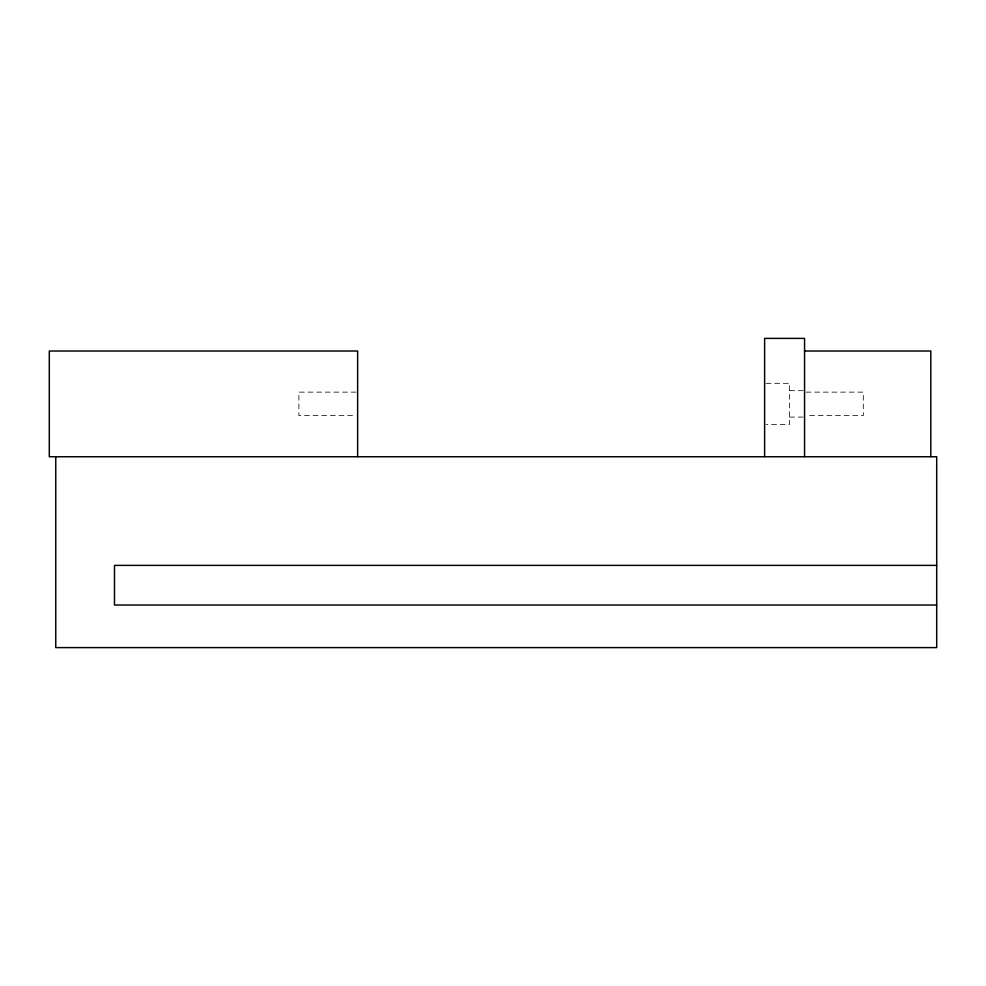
<?xml version="1.0" encoding="UTF-8"?>
<svg xmlns="http://www.w3.org/2000/svg" width="986" height="986" viewBox="0 0 986 986"><rect width="100%" height="100%" fill="white"/><g stroke="black" fill="none" stroke-linecap="round" stroke-linejoin="round"><path stroke-width="0.74" stroke-dasharray="4.93 3.7" d="M766.097 383.32L789.589 383.32L789.589 424.436L766.097 424.436M789.589 390.666L803.06 390.666M356.119 392.132L298.894 392.132L298.894 415.624L356.119 415.624M806.067 392.132L863.292 392.132L863.292 415.624L806.067 415.624M789.589 417.09L803.06 417.09"/><path stroke-width="1.48" d="M804.564 351.016L930.821 351.016L930.821 456.74M936.7 565.385L114.487 565.385L114.487 605.022L936.7 605.022M804.564 456.74L804.564 338.395L764.618 338.395L764.618 456.74M357.635 456.74L357.635 351.016L49.3 351.016L49.3 456.74L936.7 456.74L936.7 647.605L55.758 647.605L55.758 456.74"/></g></svg>
